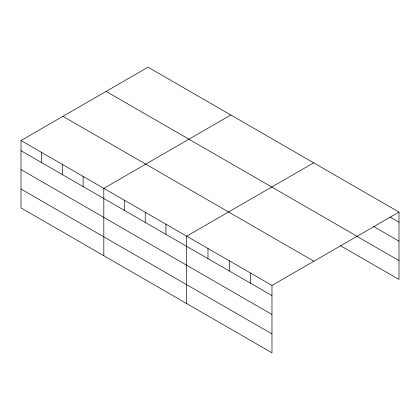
<?xml version="1.0" encoding="UTF-8"?>
<svg xmlns="http://www.w3.org/2000/svg" width="420" height="420" viewBox="0 0 420 420"><rect width="100%" height="100%" fill="white"/><g stroke="black" fill="none" stroke-linecap="round" stroke-linejoin="round"><path stroke-width="0.63" d="M271.971 314.48L271.971 285.427L21 140.532L21 207.911L271.971 352.81L271.971 314.48L21 169.585M340.615 245.763L399 279.468L399 212.09L148.029 67.19L21 140.532M230.848 115.007L103.819 188.349L103.819 255.728M313.672 162.823L186.643 236.166L186.643 303.544M271.971 285.427L399 212.09M390.017 217.077L399 222.264M373.737 226.559L399 241.143M106.108 91.392L357.079 236.292M356.895 236.282L399 260.589M62.921 116.33L313.892 261.224M21 150.707L271.971 295.601M21 189.032L271.971 333.931M250.64 273.11L250.64 283.285M229.304 260.794L229.304 270.968M207.974 248.477L207.974 258.657M165.937 224.212L165.937 234.386M145.231 212.258L145.231 222.432M124.525 200.303L124.525 210.478M83.113 176.395L83.113 186.569M62.412 164.441L62.412 174.615M41.706 152.486L41.706 162.661"/></g></svg>
